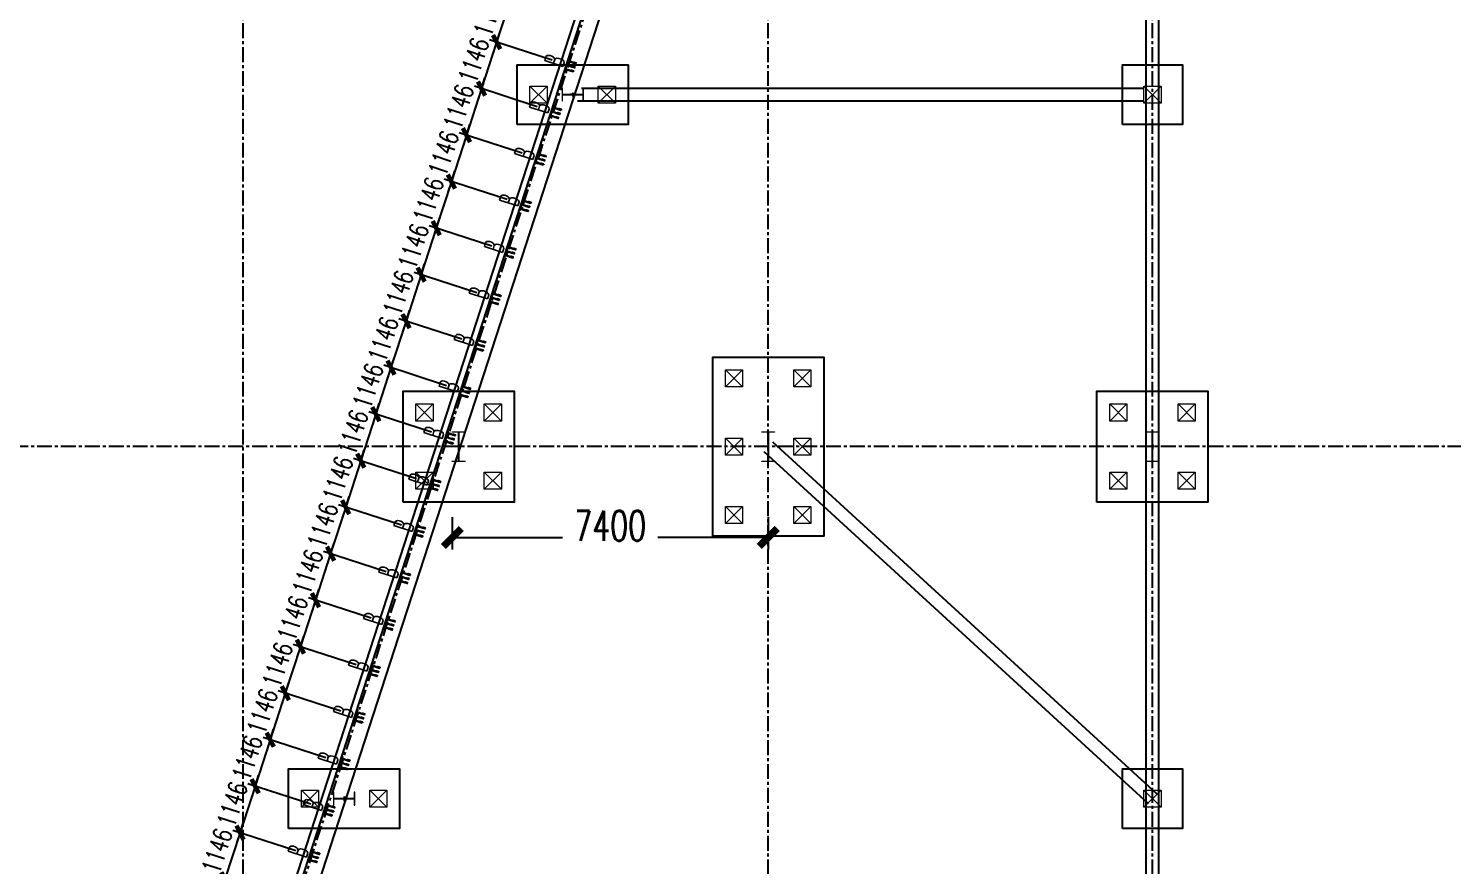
# Model space of a CAD drawing. Extents: x 782294 to 1727252, y -631030 to 17645.
# Drawn here: x 1013228 to 1046583, y -374701 to -355086 of the extents above; entities that cross this region are included whole.
import ezdxf

# ---------------------------------------------------------------- set-up
doc = ezdxf.new("R2010")
doc.units = 0
doc.linetypes.add('CENTER', pattern=[2, 1.25, -0.25, 0.25, -0.25])
doc.layers.get('Defpoints').update_dxf_attribs({"color": 210})
for name, color, linetype in [('!ZN1-填充-8', 8, 'Continuous'), ('!ZN3-铝板幕墙-3', 3, 'Continuous'), ('2钢材断面', 2, 'Continuous'), ('30预埋件', 30, 'Continuous'), ('40钢材投影', 40, 'Continuous'), ('ALT_CEN-0-30', 1, 'CENTER'), ('DIM', 173, 'Continuous'), ('DOTE', 1, 'CENTER'), ('S-BKL', 4, 'Continuous'), ('S-DOTE1', 140, 'CENTER'), ('S-HATCH1-W', 252, 'Continuous'), ('结构轮廓线', 1, 'Continuous')]:
    doc.layers.add(name, color=color, linetype=linetype)
doc.layers.add('S-col', color=2, linetype='Continuous', lineweight=0)
doc.layers.add('S-zhuang', color=1, linetype='Continuous', lineweight=0)
doc.styles.add('DHTEXT-1', font='romans.shx', dxfattribs={"width": 0.7, "bigfont": 'chinese.shx'})
doc.dimstyles.new('ZN175', dxfattribs={"dimscale": 175, "dimtxt": 2.5, "dimasz": 1.5, "dimexe": 1, "dimexo": 2, "dimgap": 0.9, "dimtad": 1, "dimdec": 0, "dimdsep": 46, "dimtxsty": 'DHTEXT-1', "dimblk": 'ARCHTICK', "dimcen": 2.5, "dimclrd": 173, "dimclre": 173, "dimclrt": 7, "dimazin": 2, "dimtfac": 1, "dimtdec": 0, "dimtix": 1, "dimtmove": 2, "dimatfit": 3, "dimfxl": 0, "dimtolj": 1, "dimtzin": 0, "dimarcsym": 0})
doc.dimstyles.new('ZN280', dxfattribs={"dimscale": 280, "dimtxt": 2.5, "dimasz": 1.5, "dimexe": 1, "dimexo": 2, "dimgap": 0.9, "dimtad": 1, "dimdec": 0, "dimdsep": 46, "dimtxsty": 'DHTEXT-1', "dimblk": 'ARCHTICK', "dimcen": 2.5, "dimclrd": 173, "dimclre": 173, "dimclrt": 7, "dimazin": 2, "dimtfac": 1, "dimtdec": 0, "dimtix": 1, "dimtmove": 2, "dimatfit": 3, "dimfxl": 0, "dimarcsym": 0})

# ---------------------------------------------------------------- blocks, each defined once
blk = doc.blocks.new('_ArchTick')
at = {"color": 0, "linetype": 'ByBlock', "const_width": 0.4}
blk.add_lwpolyline([(-0.5, -0.5), (0.5, 0.5)], dxfattribs=at)
blk = doc.blocks.new('*D1429')
at = {"layer": 'Defpoints', "color": 0, "ltscale": 2800, "transparency": 16777216}
for p in [(4900, 31910), (12300, 31910), (12300, 30872)]:
    blk.add_point(p, dxfattribs=at)
at = {"layer": 'DIM', "color": 173, "linetype": 'ByBlock', "lineweight": -2, "ltscale": 2800, "transparency": 16777216}
for p, q in [((4900, 31350), (4900, 30592)), ((12300, 31350), (12300, 30592)), ((4900, 30872), (7485, 30872)), ((12300, 30872), (9715, 30872))]:
    blk.add_line(p, q, dxfattribs=at)
at = {"layer": 'DIM', "color": 173, "lineweight": -2, "ltscale": 2800, "transparency": 16777216, "xscale": 420, "yscale": 420, "zscale": 420, "rotation": 180}
blk.add_blockref('_ArchTick', (4900, 30872), dxfattribs=at)
at = {"layer": 'DIM', "color": 173, "lineweight": -2, "ltscale": 2800, "transparency": 16777216, "xscale": 420, "yscale": 420, "zscale": 420}
blk.add_blockref('_ArchTick', (12300, 30872), dxfattribs=at)
at = {"layer": 'DIM', "color": 7, "ltscale": 2800, "transparency": 16777216, "insert": (8600, 31147), "char_height": 700, "attachment_point": 5, "style": 'DHTEXT-1'}
blk.add_mtext('7400', dxfattribs=at)
blk = doc.blocks.new('234')
at = {"layer": '!ZN1-填充-8'}
h = blk.add_hatch(color=252, dxfattribs=at)
h.dxf.hatch_style = 1
h.paths.add_polyline_path([(-105, -10), (-113, -10), (-105, -18)])
h = blk.add_hatch(color=252, dxfattribs=at)
h.dxf.hatch_style = 1
h.paths.add_polyline_path([(-95, -18), (-105, -18), (-105, -10), (-95, -10)])
h = blk.add_hatch(color=252, dxfattribs=at)
h.dxf.hatch_style = 1
h.paths.add_polyline_path([(-95, -10), (-87, -10), (-95, -18)])
h = blk.add_hatch(color=252, dxfattribs=at)
h.dxf.hatch_style = 1
h.paths.add_polyline_path([(-5, -10), (-13, -10), (-5, -18)])
h = blk.add_hatch(color=252, dxfattribs=at)
h.dxf.hatch_style = 1
h.paths.add_polyline_path([(5, -18), (-5, -18), (-5, -10), (5, -10)])
h = blk.add_hatch(color=252, dxfattribs=at)
h.dxf.hatch_style = 1
h.paths.add_polyline_path([(5, -10), (13, -10), (5, -18)])
h = blk.add_hatch(color=252, dxfattribs=at)
h.dxf.hatch_style = 1
h.paths.add_polyline_path([(95, -10), (87, -10), (95, -18)])
h = blk.add_hatch(color=252, dxfattribs=at)
h.dxf.hatch_style = 1
h.paths.add_polyline_path([(105, -18), (95, -18), (95, -10), (105, -10)])
h = blk.add_hatch(color=252, dxfattribs=at)
h.dxf.hatch_style = 1
h.paths.add_polyline_path([(105, -10), (113, -10), (105, -18)])
at = {"layer": '2钢材断面'}
for p, q in [((-150, 0), (-150, -10)), ((150, 0), (-150, 0)), ((150, 0), (150, -10)), ((-94, -10), (-150, -10)), ((0, -10), (-94, -10)), ((106, -10), (0, -10)), ((150, -10), (106, -10))]:
    blk.add_line(p, q, dxfattribs=at)
at = {"layer": '40钢材投影'}
for p, q in [((-105, -18), (-113, -10)), ((-105, -10), (-105, -200)), ((-95, -200), (-105, -200)), ((-95, -10), (-95, -200)), ((-95, -18), (-87, -10)), ((-5, -18), (-13, -10)), ((-5, -10), (-5, -200)), ((5, -200), (-5, -200)), ((5, -10), (5, -200)), ((5, -18), (13, -10)), ((95, -18), (87, -10)), ((95, -10), (95, -200)), ((105, -200), (95, -200)), ((105, -10), (105, -200)), ((105, -18), (113, -10))]:
    blk.add_line(p, q, dxfattribs=at)
for points in [[(-95, -172), (-95, -150), (-85, -150), (-85, -200), (-95, -200), (-95, -184)], [(5, -172), (5, -150), (15, -150), (15, -200), (5, -200), (5, -184)], [(105, -172), (105, -150), (115, -150), (115, -200), (105, -200), (105, -184)]]:
    blk.add_lwpolyline(points, dxfattribs=at)
at = {"layer": 'ALT_CEN-0-30', "ltscale": 0.3}
for p, q in [((-100, 0), (-100, -215)), ((0, 0), (0, -215)), ((100, 0), (100, -215))]:
    blk.add_line(p, q, dxfattribs=at)
blk = doc.blocks.new('20250912155743')
at = {"layer": '40钢材投影', "color": 2, "ltscale": 500, "rotation": 72.02175323771911}
blk.add_blockref('234', (0, 0), dxfattribs=at)
at = {"layer": '30预埋件', "style": 'DHTEXT-1', "text_generation_flag": 6, "width": 0.55}
blk.add_attdef('B', (-95, -80), '', height=450, rotation=251.9335, dxfattribs=at)
blk = doc.blocks.new('20250913102643')
at = {"layer": '结构轮廓线', "ltscale": 500}
for p in [(7575, 41949), (7222, 40859), (6868, 39769), (6515, 38679), (6161, 37590), (5807, 36500), (5454, 35410), (5100, 34321), (4747, 33231), (4393, 32141), (4040, 31051), (3686, 29962), (3332, 28872), (2979, 27782), (2625, 26693), (2272, 25603), (1918, 24513), (1565, 23423)]:
    blk.add_blockref('20250912155743', p, dxfattribs=at).add_auto_attribs({'B': 'B'})
blk = doc.blocks.new('*D796')
at = {"layer": 'Defpoints', "color": 0, "ltscale": 1750, "transparency": 16777216}
for p in [(1026184, -354848), (1024194, -355406), (1025830, -355937)]:
    blk.add_point(p, dxfattribs=at)
at = {"layer": 'DIM', "color": 173, "linetype": 'ByBlock', "lineweight": -2, "ltscale": 1750, "transparency": 16777216}
for p, q in [((1024547, -354317), (1024628, -354067)), ((1024547, -354317), (1024194, -355406)), ((1025851, -354739), (1024381, -354263)), ((1025497, -355829), (1024027, -355352)), ((1024194, -355406), (1024113, -355656))]:
    blk.add_line(p, q, dxfattribs=at)
at = {"layer": 'DIM', "color": 173, "lineweight": -2, "ltscale": 1750, "transparency": 16777216, "xscale": 262.5, "yscale": 262.5, "zscale": 262.5}
for p, rotation in [((1024547, -354317), 252.0237103674111), ((1024194, -355406), 72.02371036741108)]:
    blk.add_blockref('_ArchTick', p, dxfattribs=dict(at, rotation=rotation))
at = {"layer": 'DIM', "color": 7, "ltscale": 1750, "transparency": 16777216, "insert": (1024013, -354745), "char_height": 437.5, "attachment_point": 5, "rotation": 72.0237, "style": 'DHTEXT-1'}
blk.add_mtext('\\A1;1146', dxfattribs=at)
blk = doc.blocks.new('*D797')
at = {"layer": 'Defpoints', "color": 0, "ltscale": 1750, "transparency": 16777216}
for p in [(1025830, -355937), (1023840, -356496), (1025477, -357027)]:
    blk.add_point(p, dxfattribs=at)
at = {"layer": 'DIM', "color": 173, "linetype": 'ByBlock', "lineweight": -2, "ltscale": 1750, "transparency": 16777216}
for p, q in [((1024194, -355406), (1024275, -355157)), ((1024194, -355406), (1023840, -356496)), ((1025497, -355829), (1024027, -355352)), ((1025144, -356919), (1023674, -356442)), ((1023840, -356496), (1023759, -356746))]:
    blk.add_line(p, q, dxfattribs=at)
at = {"layer": 'DIM', "color": 173, "lineweight": -2, "ltscale": 1750, "transparency": 16777216, "xscale": 262.5, "yscale": 262.5, "zscale": 262.5}
for p, rotation in [((1024194, -355406), 252.0237103674112), ((1023840, -356496), 72.02371036741123)]:
    blk.add_blockref('_ArchTick', p, dxfattribs=dict(at, rotation=rotation))
at = {"layer": 'DIM', "color": 7, "ltscale": 1750, "transparency": 16777216, "insert": (1023659, -355835), "char_height": 437.5, "attachment_point": 5, "rotation": 72.0237, "style": 'DHTEXT-1'}
blk.add_mtext('\\A1;1146', dxfattribs=at)
blk = doc.blocks.new('*D798')
at = {"layer": 'Defpoints', "color": 0, "ltscale": 1750, "transparency": 16777216}
for p in [(1025477, -357027), (1023487, -357586), (1025123, -358117)]:
    blk.add_point(p, dxfattribs=at)
at = {"layer": 'DIM', "color": 173, "linetype": 'ByBlock', "lineweight": -2, "ltscale": 1750, "transparency": 16777216}
for p, q in [((1023840, -356496), (1023487, -357586)), ((1025144, -356919), (1023674, -356442)), ((1023840, -356496), (1023921, -356246)), ((1024790, -358009), (1023320, -357532)), ((1023487, -357586), (1023406, -357835))]:
    blk.add_line(p, q, dxfattribs=at)
at = {"layer": 'DIM', "color": 173, "lineweight": -2, "ltscale": 1750, "transparency": 16777216, "xscale": 262.5, "yscale": 262.5, "zscale": 262.5}
for p, rotation in [((1023840, -356496), 252.0237103674112), ((1023487, -357586), 72.02371036741123)]:
    blk.add_blockref('_ArchTick', p, dxfattribs=dict(at, rotation=rotation))
at = {"layer": 'DIM', "color": 7, "ltscale": 1750, "transparency": 16777216, "insert": (1023305, -356925), "char_height": 437.5, "attachment_point": 5, "rotation": 72.0237, "style": 'DHTEXT-1'}
blk.add_mtext('\\A1;1146', dxfattribs=at)
blk = doc.blocks.new('*D799')
at = {"layer": 'Defpoints', "color": 0, "ltscale": 1750, "transparency": 16777216}
for p in [(1025123, -358117), (1023133, -358675), (1024770, -359206)]:
    blk.add_point(p, dxfattribs=at)
at = {"layer": 'DIM', "color": 173, "linetype": 'ByBlock', "lineweight": -2, "ltscale": 1750, "transparency": 16777216}
for p, q in [((1024790, -358009), (1023320, -357532)), ((1023487, -357586), (1023568, -357336)), ((1023487, -357586), (1023133, -358675)), ((1024437, -359098), (1022967, -358621)), ((1023133, -358675), (1023052, -358925))]:
    blk.add_line(p, q, dxfattribs=at)
at = {"layer": 'DIM', "color": 173, "lineweight": -2, "ltscale": 1750, "transparency": 16777216, "xscale": 262.5, "yscale": 262.5, "zscale": 262.5}
for p, rotation in [((1023487, -357586), 252.0237103674112), ((1023133, -358675), 72.02371036741123)]:
    blk.add_blockref('_ArchTick', p, dxfattribs=dict(at, rotation=rotation))
at = {"layer": 'DIM', "color": 7, "ltscale": 1750, "transparency": 16777216, "insert": (1022952, -358014), "char_height": 437.5, "attachment_point": 5, "rotation": 72.0237, "style": 'DHTEXT-1'}
blk.add_mtext('\\A1;1146', dxfattribs=at)
blk = doc.blocks.new('*D800')
at = {"layer": 'Defpoints', "color": 0, "ltscale": 1750, "transparency": 16777216}
for p in [(1024770, -359206), (1022779, -359765), (1024416, -360296)]:
    blk.add_point(p, dxfattribs=at)
at = {"layer": 'DIM', "color": 173, "linetype": 'ByBlock', "lineweight": -2, "ltscale": 1750, "transparency": 16777216}
for p, q in [((1023133, -358675), (1023214, -358426)), ((1023133, -358675), (1022779, -359765)), ((1024437, -359098), (1022967, -358621)), ((1024083, -360188), (1022613, -359711)), ((1022779, -359765), (1022698, -360015))]:
    blk.add_line(p, q, dxfattribs=at)
at = {"layer": 'DIM', "color": 173, "lineweight": -2, "ltscale": 1750, "transparency": 16777216, "xscale": 262.5, "yscale": 262.5, "zscale": 262.5}
for p, rotation in [((1023133, -358675), 252.0237103674112), ((1022779, -359765), 72.02371036741123)]:
    blk.add_blockref('_ArchTick', p, dxfattribs=dict(at, rotation=rotation))
at = {"layer": 'DIM', "color": 7, "ltscale": 1750, "transparency": 16777216, "insert": (1022598, -359104), "char_height": 437.5, "attachment_point": 5, "rotation": 72.0237, "style": 'DHTEXT-1'}
blk.add_mtext('\\A1;1146', dxfattribs=at)
blk = doc.blocks.new('*D801')
at = {"layer": 'Defpoints', "color": 0, "ltscale": 1750, "transparency": 16777216}
for p in [(1024416, -360296), (1022426, -360855), (1024062, -361386)]:
    blk.add_point(p, dxfattribs=at)
at = {"layer": 'DIM', "color": 173, "linetype": 'ByBlock', "lineweight": -2, "ltscale": 1750, "transparency": 16777216}
for p, q in [((1022779, -359765), (1022860, -359515)), ((1022779, -359765), (1022426, -360855)), ((1024083, -360188), (1022613, -359711)), ((1023729, -361278), (1022259, -360801)), ((1022426, -360855), (1022345, -361104))]:
    blk.add_line(p, q, dxfattribs=at)
at = {"layer": 'DIM', "color": 173, "lineweight": -2, "ltscale": 1750, "transparency": 16777216, "xscale": 262.5, "yscale": 262.5, "zscale": 262.5}
for p, rotation in [((1022779, -359765), 252.0237103674112), ((1022426, -360855), 72.02371036741123)]:
    blk.add_blockref('_ArchTick', p, dxfattribs=dict(at, rotation=rotation))
at = {"layer": 'DIM', "color": 7, "ltscale": 1750, "transparency": 16777216, "insert": (1022245, -360194), "char_height": 437.5, "attachment_point": 5, "rotation": 72.0237, "style": 'DHTEXT-1'}
blk.add_mtext('\\A1;1146', dxfattribs=at)
blk = doc.blocks.new('*D802')
at = {"layer": 'Defpoints', "color": 0, "ltscale": 1750, "transparency": 16777216}
for p in [(1024062, -361386), (1022072, -361945), (1023709, -362475)]:
    blk.add_point(p, dxfattribs=at)
at = {"layer": 'DIM', "color": 173, "linetype": 'ByBlock', "lineweight": -2, "ltscale": 1750, "transparency": 16777216}
for p, q in [((1022426, -360855), (1022072, -361945)), ((1023729, -361278), (1022259, -360801)), ((1022426, -360855), (1022507, -360605)), ((1023376, -362367), (1021906, -361890)), ((1022072, -361945), (1021991, -362194))]:
    blk.add_line(p, q, dxfattribs=at)
at = {"layer": 'DIM', "color": 173, "lineweight": -2, "ltscale": 1750, "transparency": 16777216, "xscale": 262.5, "yscale": 262.5, "zscale": 262.5}
for p, rotation in [((1022426, -360855), 252.0237103674112), ((1022072, -361945), 72.02371036741123)]:
    blk.add_blockref('_ArchTick', p, dxfattribs=dict(at, rotation=rotation))
at = {"layer": 'DIM', "color": 7, "ltscale": 1750, "transparency": 16777216, "insert": (1021891, -361284), "char_height": 437.5, "attachment_point": 5, "rotation": 72.0237, "style": 'DHTEXT-1'}
blk.add_mtext('\\A1;1146', dxfattribs=at)
blk = doc.blocks.new('*D803')
at = {"layer": 'Defpoints', "color": 0, "ltscale": 1750, "transparency": 16777216}
for p in [(1023709, -362475), (1021719, -363034), (1023355, -363565)]:
    blk.add_point(p, dxfattribs=at)
at = {"layer": 'DIM', "color": 173, "linetype": 'ByBlock', "lineweight": -2, "ltscale": 1750, "transparency": 16777216}
for p, q in [((1023376, -362367), (1021906, -361890)), ((1022072, -361945), (1022153, -361695)), ((1022072, -361945), (1021719, -363034)), ((1023022, -363457), (1021552, -362980)), ((1021719, -363034), (1021638, -363284))]:
    blk.add_line(p, q, dxfattribs=at)
at = {"layer": 'DIM', "color": 173, "lineweight": -2, "ltscale": 1750, "transparency": 16777216, "xscale": 262.5, "yscale": 262.5, "zscale": 262.5}
for p, rotation in [((1022072, -361945), 252.0237103674112), ((1021719, -363034), 72.02371036741123)]:
    blk.add_blockref('_ArchTick', p, dxfattribs=dict(at, rotation=rotation))
at = {"layer": 'DIM', "color": 7, "ltscale": 1750, "transparency": 16777216, "insert": (1021538, -362373), "char_height": 437.5, "attachment_point": 5, "rotation": 72.0237, "style": 'DHTEXT-1'}
blk.add_mtext('\\A1;1146', dxfattribs=at)
blk = doc.blocks.new('*D804')
at = {"layer": 'Defpoints', "color": 0, "ltscale": 1750, "transparency": 16777216}
for p in [(1023355, -363565), (1021365, -364124), (1023002, -364655)]:
    blk.add_point(p, dxfattribs=at)
at = {"layer": 'DIM', "color": 173, "linetype": 'ByBlock', "lineweight": -2, "ltscale": 1750, "transparency": 16777216}
for p, q in [((1021719, -363034), (1021800, -362785)), ((1021719, -363034), (1021365, -364124)), ((1023022, -363457), (1021552, -362980)), ((1022669, -364547), (1021199, -364070)), ((1021365, -364124), (1021284, -364374))]:
    blk.add_line(p, q, dxfattribs=at)
at = {"layer": 'DIM', "color": 173, "lineweight": -2, "ltscale": 1750, "transparency": 16777216, "xscale": 262.5, "yscale": 262.5, "zscale": 262.5}
for p, rotation in [((1021719, -363034), 252.0237103674112), ((1021365, -364124), 72.02371036741123)]:
    blk.add_blockref('_ArchTick', p, dxfattribs=dict(at, rotation=rotation))
at = {"layer": 'DIM', "color": 7, "ltscale": 1750, "transparency": 16777216, "insert": (1021184, -363463), "char_height": 437.5, "attachment_point": 5, "rotation": 72.0237, "style": 'DHTEXT-1'}
blk.add_mtext('\\A1;1146', dxfattribs=at)
blk = doc.blocks.new('*D805')
at = {"layer": 'Defpoints', "color": 0, "ltscale": 1750, "transparency": 16777216}
for p in [(1023002, -364655), (1021012, -365214), (1022648, -365745)]:
    blk.add_point(p, dxfattribs=at)
at = {"layer": 'DIM', "color": 173, "linetype": 'ByBlock', "lineweight": -2, "ltscale": 1750, "transparency": 16777216}
for p, q in [((1021365, -364124), (1021446, -363874)), ((1021365, -364124), (1021012, -365214)), ((1022669, -364547), (1021199, -364070)), ((1022315, -365637), (1020845, -365160)), ((1021012, -365214), (1020931, -365463))]:
    blk.add_line(p, q, dxfattribs=at)
at = {"layer": 'DIM', "color": 173, "lineweight": -2, "ltscale": 1750, "transparency": 16777216, "xscale": 262.5, "yscale": 262.5, "zscale": 262.5}
for p, rotation in [((1021365, -364124), 252.0237103674112), ((1021012, -365214), 72.02371036741123)]:
    blk.add_blockref('_ArchTick', p, dxfattribs=dict(at, rotation=rotation))
at = {"layer": 'DIM', "color": 7, "ltscale": 1750, "transparency": 16777216, "insert": (1020830, -364553), "char_height": 437.5, "attachment_point": 5, "rotation": 72.0237, "style": 'DHTEXT-1'}
blk.add_mtext('\\A1;1146', dxfattribs=at)
blk = doc.blocks.new('*D806')
at = {"layer": 'Defpoints', "color": 0, "ltscale": 1750, "transparency": 16777216}
for p in [(1022648, -365745), (1020658, -366303), (1022295, -366834)]:
    blk.add_point(p, dxfattribs=at)
at = {"layer": 'DIM', "color": 173, "linetype": 'ByBlock', "lineweight": -2, "ltscale": 1750, "transparency": 16777216}
for p, q in [((1021012, -365214), (1020658, -366303)), ((1022315, -365637), (1020845, -365160)), ((1021012, -365214), (1021093, -364964)), ((1021962, -366726), (1020492, -366249)), ((1020658, -366303), (1020577, -366553))]:
    blk.add_line(p, q, dxfattribs=at)
at = {"layer": 'DIM', "color": 173, "lineweight": -2, "ltscale": 1750, "transparency": 16777216, "xscale": 262.5, "yscale": 262.5, "zscale": 262.5}
for p, rotation in [((1021012, -365214), 252.0237103674112), ((1020658, -366303), 72.02371036741123)]:
    blk.add_blockref('_ArchTick', p, dxfattribs=dict(at, rotation=rotation))
at = {"layer": 'DIM', "color": 7, "ltscale": 1750, "transparency": 16777216, "insert": (1020477, -365642), "char_height": 437.5, "attachment_point": 5, "rotation": 72.0237, "style": 'DHTEXT-1'}
blk.add_mtext('\\A1;1146', dxfattribs=at)
blk = doc.blocks.new('*D807')
at = {"layer": 'Defpoints', "color": 0, "ltscale": 1750, "transparency": 16777216}
for p in [(1022295, -366834), (1020304, -367393), (1021941, -367924)]:
    blk.add_point(p, dxfattribs=at)
at = {"layer": 'DIM', "color": 173, "linetype": 'ByBlock', "lineweight": -2, "ltscale": 1750, "transparency": 16777216}
for p, q in [((1020658, -366303), (1020739, -366054)), ((1020658, -366303), (1020304, -367393)), ((1021962, -366726), (1020492, -366249)), ((1021608, -367816), (1020138, -367339)), ((1020304, -367393), (1020223, -367643))]:
    blk.add_line(p, q, dxfattribs=at)
at = {"layer": 'DIM', "color": 173, "lineweight": -2, "ltscale": 1750, "transparency": 16777216, "xscale": 262.5, "yscale": 262.5, "zscale": 262.5}
for p, rotation in [((1020658, -366303), 252.0237103674112), ((1020304, -367393), 72.02371036741123)]:
    blk.add_blockref('_ArchTick', p, dxfattribs=dict(at, rotation=rotation))
at = {"layer": 'DIM', "color": 7, "ltscale": 1750, "transparency": 16777216, "insert": (1020123, -366732), "char_height": 437.5, "attachment_point": 5, "rotation": 72.0237, "style": 'DHTEXT-1'}
blk.add_mtext('\\A1;1146', dxfattribs=at)
blk = doc.blocks.new('*D808')
at = {"layer": 'Defpoints', "color": 0, "ltscale": 1750, "transparency": 16777216}
for p in [(1021941, -367924), (1019951, -368483), (1021587, -369014)]:
    blk.add_point(p, dxfattribs=at)
at = {"layer": 'DIM', "color": 173, "linetype": 'ByBlock', "lineweight": -2, "ltscale": 1750, "transparency": 16777216}
for p, q in [((1020304, -367393), (1020385, -367143)), ((1020304, -367393), (1019951, -368483)), ((1021608, -367816), (1020138, -367339)), ((1021254, -368906), (1019784, -368429)), ((1019951, -368483), (1019870, -368732))]:
    blk.add_line(p, q, dxfattribs=at)
at = {"layer": 'DIM', "color": 173, "lineweight": -2, "ltscale": 1750, "transparency": 16777216, "xscale": 262.5, "yscale": 262.5, "zscale": 262.5}
for p, rotation in [((1020304, -367393), 252.0237103674112), ((1019951, -368483), 72.02371036741123)]:
    blk.add_blockref('_ArchTick', p, dxfattribs=dict(at, rotation=rotation))
at = {"layer": 'DIM', "color": 7, "ltscale": 1750, "transparency": 16777216, "insert": (1019770, -367822), "char_height": 437.5, "attachment_point": 5, "rotation": 72.0237, "style": 'DHTEXT-1'}
blk.add_mtext('\\A1;1146', dxfattribs=at)
blk = doc.blocks.new('*D809')
at = {"layer": 'Defpoints', "color": 0, "ltscale": 1750, "transparency": 16777216}
for p in [(1021587, -369014), (1019597, -369572), (1021234, -370103)]:
    blk.add_point(p, dxfattribs=at)
at = {"layer": 'DIM', "color": 173, "linetype": 'ByBlock', "lineweight": -2, "ltscale": 1750, "transparency": 16777216}
for p, q in [((1019951, -368483), (1020032, -368233)), ((1019951, -368483), (1019597, -369572)), ((1021254, -368906), (1019784, -368429)), ((1020901, -369995), (1019431, -369518)), ((1019597, -369572), (1019516, -369822))]:
    blk.add_line(p, q, dxfattribs=at)
at = {"layer": 'DIM', "color": 173, "lineweight": -2, "ltscale": 1750, "transparency": 16777216, "xscale": 262.5, "yscale": 262.5, "zscale": 262.5}
for p, rotation in [((1019951, -368483), 252.0237103674112), ((1019597, -369572), 72.02371036741123)]:
    blk.add_blockref('_ArchTick', p, dxfattribs=dict(at, rotation=rotation))
at = {"layer": 'DIM', "color": 7, "ltscale": 1750, "transparency": 16777216, "insert": (1019416, -368912), "char_height": 437.5, "attachment_point": 5, "rotation": 72.0237, "style": 'DHTEXT-1'}
blk.add_mtext('\\A1;1146', dxfattribs=at)
blk = doc.blocks.new('*D810')
at = {"layer": 'Defpoints', "color": 0, "ltscale": 1750, "transparency": 16777216}
for p in [(1021234, -370103), (1019244, -370662), (1020880, -371193)]:
    blk.add_point(p, dxfattribs=at)
at = {"layer": 'DIM', "color": 173, "linetype": 'ByBlock', "lineweight": -2, "ltscale": 1750, "transparency": 16777216}
for p, q in [((1020901, -369995), (1019431, -369518)), ((1019597, -369572), (1019678, -369323)), ((1019597, -369572), (1019244, -370662)), ((1020547, -371085), (1019077, -370608)), ((1019244, -370662), (1019163, -370912))]:
    blk.add_line(p, q, dxfattribs=at)
at = {"layer": 'DIM', "color": 173, "lineweight": -2, "ltscale": 1750, "transparency": 16777216, "xscale": 262.5, "yscale": 262.5, "zscale": 262.5}
for p, rotation in [((1019597, -369572), 252.0237103674112), ((1019244, -370662), 72.02371036741123)]:
    blk.add_blockref('_ArchTick', p, dxfattribs=dict(at, rotation=rotation))
at = {"layer": 'DIM', "color": 7, "ltscale": 1750, "transparency": 16777216, "insert": (1019063, -370001), "char_height": 437.5, "attachment_point": 5, "rotation": 72.0237, "style": 'DHTEXT-1'}
blk.add_mtext('\\A1;1146', dxfattribs=at)
blk = doc.blocks.new('*D811')
at = {"layer": 'Defpoints', "color": 0, "ltscale": 1750, "transparency": 16777216}
for p in [(1020880, -371193), (1018890, -371752), (1020527, -372283)]:
    blk.add_point(p, dxfattribs=at)
at = {"layer": 'DIM', "color": 173, "linetype": 'ByBlock', "lineweight": -2, "ltscale": 1750, "transparency": 16777216}
for p, q in [((1019244, -370662), (1019325, -370413)), ((1019244, -370662), (1018890, -371752)), ((1020547, -371085), (1019077, -370608)), ((1020194, -372175), (1018724, -371698)), ((1018890, -371752), (1018809, -372002))]:
    blk.add_line(p, q, dxfattribs=at)
at = {"layer": 'DIM', "color": 173, "lineweight": -2, "ltscale": 1750, "transparency": 16777216, "xscale": 262.5, "yscale": 262.5, "zscale": 262.5}
for p, rotation in [((1019244, -370662), 252.0237103674112), ((1018890, -371752), 72.02371036741123)]:
    blk.add_blockref('_ArchTick', p, dxfattribs=dict(at, rotation=rotation))
at = {"layer": 'DIM', "color": 7, "ltscale": 1750, "transparency": 16777216, "insert": (1018709, -371091), "char_height": 437.5, "attachment_point": 5, "rotation": 72.0237, "style": 'DHTEXT-1'}
blk.add_mtext('\\A1;1146', dxfattribs=at)
blk = doc.blocks.new('*D812')
at = {"layer": 'Defpoints', "color": 0, "ltscale": 1750, "transparency": 16777216}
for p in [(1020527, -372283), (1018537, -372842), (1020173, -373373)]:
    blk.add_point(p, dxfattribs=at)
at = {"layer": 'DIM', "color": 173, "linetype": 'ByBlock', "lineweight": -2, "ltscale": 1750, "transparency": 16777216}
for p, q in [((1018890, -371752), (1018971, -371502)), ((1018890, -371752), (1018537, -372842)), ((1020194, -372175), (1018724, -371698)), ((1019840, -373265), (1018370, -372788)), ((1018537, -372842), (1018456, -373091))]:
    blk.add_line(p, q, dxfattribs=at)
at = {"layer": 'DIM', "color": 173, "lineweight": -2, "ltscale": 1750, "transparency": 16777216, "xscale": 262.5, "yscale": 262.5, "zscale": 262.5}
for p, rotation in [((1018890, -371752), 252.0237103674112), ((1018537, -372842), 72.02371036741123)]:
    blk.add_blockref('_ArchTick', p, dxfattribs=dict(at, rotation=rotation))
at = {"layer": 'DIM', "color": 7, "ltscale": 1750, "transparency": 16777216, "insert": (1018355, -372181), "char_height": 437.5, "attachment_point": 5, "rotation": 72.0237, "style": 'DHTEXT-1'}
blk.add_mtext('\\A1;1146', dxfattribs=at)
blk = doc.blocks.new('*D813')
at = {"layer": 'Defpoints', "color": 0, "ltscale": 1750, "transparency": 16777216}
for p in [(1020173, -373373), (1018183, -373931), (1019820, -374462)]:
    blk.add_point(p, dxfattribs=at)
at = {"layer": 'DIM', "color": 173, "linetype": 'ByBlock', "lineweight": -2, "ltscale": 1750, "transparency": 16777216}
for p, q in [((1018537, -372842), (1018183, -373931)), ((1019840, -373265), (1018370, -372788)), ((1018537, -372842), (1018618, -372592)), ((1019487, -374354), (1018017, -373877)), ((1018183, -373931), (1018102, -374181))]:
    blk.add_line(p, q, dxfattribs=at)
at = {"layer": 'DIM', "color": 173, "lineweight": -2, "ltscale": 1750, "transparency": 16777216, "xscale": 262.5, "yscale": 262.5, "zscale": 262.5}
for p, rotation in [((1018537, -372842), 252.0237103674112), ((1018183, -373931), 72.02371036741123)]:
    blk.add_blockref('_ArchTick', p, dxfattribs=dict(at, rotation=rotation))
at = {"layer": 'DIM', "color": 7, "ltscale": 1750, "transparency": 16777216, "insert": (1018002, -373270), "char_height": 437.5, "attachment_point": 5, "rotation": 72.0237, "style": 'DHTEXT-1'}
blk.add_mtext('\\A1;1146', dxfattribs=at)
blk = doc.blocks.new('*D814')
at = {"layer": 'Defpoints', "color": 0, "ltscale": 1750, "transparency": 16777216}
for p in [(1019820, -374462), (1017829, -375021), (1019466, -375552)]:
    blk.add_point(p, dxfattribs=at)
at = {"layer": 'DIM', "color": 173, "linetype": 'ByBlock', "lineweight": -2, "ltscale": 1750, "transparency": 16777216}
for p, q in [((1019487, -374354), (1018017, -373877)), ((1018183, -373931), (1018264, -373682)), ((1018183, -373931), (1017829, -375021)), ((1019133, -375444), (1017663, -374967)), ((1017829, -375021), (1017748, -375271))]:
    blk.add_line(p, q, dxfattribs=at)
at = {"layer": 'DIM', "color": 173, "lineweight": -2, "ltscale": 1750, "transparency": 16777216, "xscale": 262.5, "yscale": 262.5, "zscale": 262.5}
for p, rotation in [((1018183, -373931), 252.0237103674112), ((1017829, -375021), 72.02371036741123)]:
    blk.add_blockref('_ArchTick', p, dxfattribs=dict(at, rotation=rotation))
at = {"layer": 'DIM', "color": 7, "ltscale": 1750, "transparency": 16777216, "insert": (1017648, -374360), "char_height": 437.5, "attachment_point": 5, "rotation": 72.0237, "style": 'DHTEXT-1'}
blk.add_mtext('\\A1;1146', dxfattribs=at)
blk = doc.blocks.new('20250922145540')
at = {"layer": 'S-col'}
blk.add_lwpolyline([(-195790, 766820), (-195490, 766820), (-195490, 766808), (-195636, 766808), (-195636, 766132), (-195490, 766132), (-195490, 766120), (-195790, 766120), (-195790, 766132), (-195644, 766132), (-195644, 766808), (-195790, 766808)], close=True, dxfattribs=at)
blk = doc.blocks.new('S-ZHUANG-400')
at = {"layer": 'S-zhuang'}
for p, q in [((200, -200), (-200, 200)), ((-200, -200), (200, 200))]:
    blk.add_line(p, q, dxfattribs=at)
blk.add_lwpolyline([(-200, 200), (200, 200), (200, -200), (-200, -200)], close=True, dxfattribs=at)
blk = doc.blocks.new('CT4')
at = {"layer": 'S-DOTE1', "ltscale": 0.25}
for p, q in [((-99971, -169242), (-100091, -169242)), ((-100031, -169182), (-100031, -169302))]:
    blk.add_line(p, q, dxfattribs=at)
at = {"layer": 'S-HATCH1-W'}
blk.add_lwpolyline([(-101331, -170542), (-101331, -167942), (-98731, -167942), (-98731, -170542)], close=True, dxfattribs=at)
at = {"layer": 'S-zhuang', "rotation": 90}
for p in [(-100831, -168442), (-99231, -168442), (-100831, -170042), (-99231, -170042)]:
    blk.add_blockref('S-ZHUANG-400', p, dxfattribs=at)
blk = doc.blocks.new('CT2')
at = {"layer": 'S-DOTE1', "ltscale": 0.25}
for p, q in [((-193625, -187226), (-193625, -187106)), ((-193565, -187166), (-193685, -187166))]:
    blk.add_line(p, q, dxfattribs=at)
at = {"layer": 'S-HATCH1-W'}
blk.add_lwpolyline([(-194325, -185866), (-192925, -185866), (-192925, -188466), (-194325, -188466)], close=True, dxfattribs=at)
at = {"layer": 'S-zhuang'}
for p in [(-193625, -186366), (-193625, -187966)]:
    blk.add_blockref('S-ZHUANG-400', p, dxfattribs=at)
blk = doc.blocks.new('CT1')
at = {"layer": 'S-HATCH1-W'}
blk.add_lwpolyline([(-91607, -249948), (-91607, -248548), (-90207, -248548), (-90207, -249948)], close=True, dxfattribs=at)
at = {"layer": 'S-zhuang', "rotation": 90.00000000000001}
blk.add_blockref('S-ZHUANG-400', (-90907, -249248), dxfattribs=at)
blk = doc.blocks.new('A$C8df6222d')
at = {"layer": 'S-BKL'}
for p, q in [((20671, 82796), (-692, 16957)), ((-150, 16848), (21121, 82400)), ((21150, 338), (21150, 74100)), ((7928, 41400), (21100, 41400)), ((7831, 41100), (21100, 41100)), ((12401, 33111), (21401, 24861)), ((12199, 32889), (21199, 24639))]:
    blk.add_line(p, q, dxfattribs=at)
blk.add_lwpolyline([(21450, 338), (21450, 74100)], dxfattribs=at)
at = {"layer": 'S-col'}
for points in [[(7971, 41100), (7971, 41400), (7959, 41400), (7959, 41254), (7483, 41254), (7483, 41400), (7471, 41400), (7471, 41100), (7483, 41100), (7483, 41246), (7959, 41246), (7959, 41100)], [(2617, 24600), (2617, 24900), (2605, 24900), (2605, 24754), (2129, 24754), (2129, 24900), (2117, 24900), (2117, 24600), (2129, 24600), (2129, 24746), (2605, 24746), (2605, 24600)]]:
    blk.add_lwpolyline(points, close=True, dxfattribs=at)
at = {"layer": 'S-HATCH1-W'}
blk.add_lwpolyline([(11000, 30900), (11000, 35100), (13600, 35100), (13600, 30900)], close=True, dxfattribs=at)
for p in [(200690, -733470), (207940, -733470), (216940, -733470)]:
    blk.add_blockref('20250922145540', p)
at = {"layer": 'S-zhuang', "rotation": 90}
for name, p in [('CT2', (-179446, 234875)), ('S-ZHUANG-400', (11500, 34600)), ('S-ZHUANG-400', (13100, 34600)), ('S-ZHUANG-400', (11500, 33000)), ('S-ZHUANG-400', (13100, 33000)), ('S-ZHUANG-400', (11500, 31400)), ('S-ZHUANG-400', (13100, 31400)), ('CT2', (-184799, 218375))]:
    blk.add_blockref(name, p, dxfattribs=at)
at = {"layer": 'S-zhuang'}
for name, p in [('CT1', (112207, 290498)), ('CT4', (105081, 202242)), ('CT4', (121331, 202242)), ('CT1', (112207, 273998))]:
    blk.add_blockref(name, p, dxfattribs=at)
blk = doc.blocks.new('20250821100646')
at = {"layer": 'DOTE', "ltscale": 280}
for p, q in [((0, -10067.4), (0, 92720)), ((12300, -10067.4), (12300, 92720)), ((21300, -10067.4), (21300, 92720)), ((165204.2, 33000), (-11095.8, 33000))]:
    blk.add_line(p, q, dxfattribs=at)
blk.add_lwpolyline([(-1898.6, 12589.6), (25799.2, 97954.6)], dxfattribs=at)
at = {"layer": 'DIM', "ltscale": 2800}
dim = blk.add_linear_dim(base=(12300, 30872.5), p1=(4900, 31910), p2=(12300, 31910), angle=0, dimstyle='ZN280', dxfattribs=at)
dim.commit()
dim.dimension.update_dxf_attribs({"geometry": '*D1429', "text_midpoint": (8600, 31147.5), "dimtype": 129})

msp = doc.modelspace()

# ---------------------------------------------------------------- linework, layer by layer
at = {"layer": '结构轮廓线', "color": 1, "ltscale": 500}
msp.add_line((1017704.9, -380975.5), (1036646.4, -322601.4), dxfattribs=at)

# ---------------------------------------------------------------- block references
at = {"layer": '!ZN3-铝板幕墙-3', "ltscale": 1750}
msp.add_blockref('A$C8df6222d', (1018254.9, -397885.7), dxfattribs=at)
at = {"layer": 'DIM', "ltscale": 1500}
msp.add_blockref('20250821100646', (1018254.9, -397885.7), dxfattribs=at)
at = {"layer": '结构轮廓线', "ltscale": 500}
msp.add_blockref('20250913102643', (1018254.9, -397885.7), dxfattribs=at)

# ---------------------------------------------------------------- dimensions: what is measured, and where the dimension line sits
at = {"layer": 'DIM', "ltscale": 1750}
for base, p1, p2, picture, middle in [((1024193.7, -355406.2), (1026183.8, -354847.5), (1025830.2, -355937.2), '*D796', (1024012.6, -354745.3)), ((1023486.6, -357585.7), (1025476.7, -357026.9), (1025123.1, -358116.7), '*D798', (1023305.5, -356924.7)), ((1023133, -358675.4), (1025123.1, -358116.7), (1024769.5, -359206.4), '*D799', (1022951.9, -358014.4)), ((1022779.4, -359765.1), (1024769.5, -359206.4), (1024415.9, -360296.1), '*D800', (1022598.3, -359104.1)), ((1022425.8, -360854.8), (1024415.9, -360296.1), (1024062.4, -361385.8), '*D801', (1022244.7, -360193.8)), ((1022072.3, -361944.5), (1024062.4, -361385.8), (1023708.8, -362475.5), '*D802', (1021891.2, -361283.5)), ((1021718.7, -363034.2), (1023708.8, -362475.5), (1023355.2, -363565.2), '*D803', (1021537.6, -362373.2)), ((1021365.1, -364123.9), (1023355.2, -363565.2), (1023001.6, -364654.9), '*D804', (1021184, -363462.9)), ((1021011.6, -365213.6), (1023001.6, -364654.9), (1022648.1, -365744.6), '*D805', (1020830.5, -364552.7)), ((1020658, -366303.3), (1022648.1, -365744.6), (1022294.5, -366834.3), '*D806', (1020476.9, -365642.4)), ((1020304.4, -367393.1), (1022294.5, -366834.3), (1021940.9, -367924), '*D807', (1020123.3, -366732.1)), ((1019950.9, -368482.8), (1021940.9, -367924), (1021587.4, -369013.8), '*D808', (1019769.8, -367821.8)), ((1019597.3, -369572.5), (1021587.4, -369013.8), (1021233.8, -370103.5), '*D809', (1019416.2, -368911.5)), ((1019243.7, -370662.2), (1021233.8, -370103.5), (1020880.2, -371193.2), '*D810', (1019062.6, -370001.2)), ((1018890.1, -371751.9), (1020880.2, -371193.2), (1020526.7, -372282.9), '*D811', (1018709, -371090.9)), ((1018536.6, -372841.6), (1020526.7, -372282.9), (1020173.1, -373372.6), '*D812', (1018355.5, -372180.6)), ((1018183, -373931.3), (1020173.1, -373372.6), (1019819.5, -374462.3), '*D813', (1018001.9, -373270.3)), ((1017829.4, -375021), (1019819.5, -374462.3), (1019465.9, -375552), '*D814', (1017648.3, -374360.1))]:
    dim = msp.add_linear_dim(base=base, p1=p1, p2=p2, angle=72.02371, dimstyle='ZN175', dxfattribs=at)
    dim.commit()
    dim.dimension.update_dxf_attribs({"geometry": picture, "text_midpoint": middle})
dim = msp.add_aligned_dim(p1=(1025830.2, -355937.2), p2=(1025476.7, -357026.9), distance=-1720.5, dimstyle='ZN175', dxfattribs=at)
dim.commit()
dim.dimension.update_dxf_attribs({"geometry": '*D797', "text_midpoint": (1023659, -355835)})

doc.saveas('drawing.dxf')
